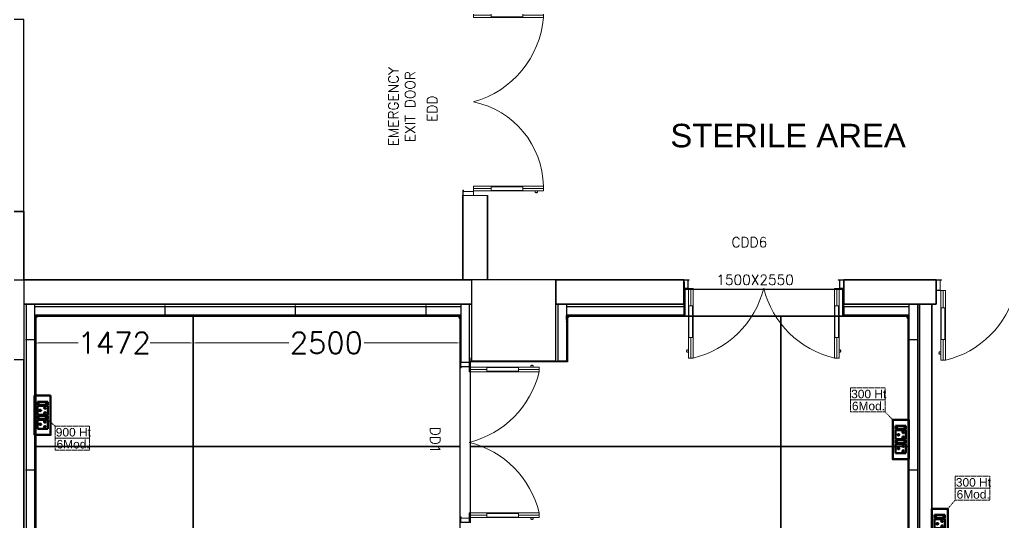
# Model space of a CAD drawing. Extents: x 3550807 to 4078732, y -628171 to -515859.
# Drawn here: x 3662937 to 3672158, y -534004 to -529289 of the extents above; entities that cross this region are included whole.
import ezdxf

# ---------------------------------------------------------------- set-up
doc = ezdxf.new("R2010")
doc.units = 0
doc.header["$LTSCALE"] = 6
doc.header["$MEASUREMENT"] = 0
doc.linetypes.add('1', pattern=[0])
doc.linetypes.add('DASHED2', pattern=[0.375, 0.25, -0.125])
doc.layers.get('0').update_dxf_attribs({"linetype": 'CONTINUOUS'})
doc.layers.get('Defpoints').update_dxf_attribs({"linetype": 'CONTINUOUS'})
for name, color, linetype, lineweight in [('1200 Door', 144, 'CONTINUOUS', 5), ('Ahlada 50mm Ceiling Panels', 191, 'CONTINUOUS', 0), ('Ahlada Coving', 3, 'CONTINUOUS', 0), ('C-Section', 3, 'CONTINUOUS', 9), ('Double Leaf Door', 4, 'CONTINUOUS', 18), ('ELE. 2N0S OF 6-16 UPS SOCKETS', 191, 'CONTINUOUS', 15), ('Partition-80WP', 7, 'CONTINUOUS', 5), ('WALL', 10, 'CONTINUOUS', 35)]:
    doc.layers.add(name, color=color, linetype=linetype, lineweight=lineweight)
for name, color, linetype in [('80 mm Wall', 5, 'CONTINUOUS'), ('COL', 5, 'CONTINUOUS'), ('L -  ANGLE', 3, 'CONTINUOUS'), ('TEXT', 5, 'CONTINUOUS'), ('walls', 1, 'CONTINUOUS'), ('Window', 161, 'CONTINUOUS')]:
    doc.layers.add(name, color=color, linetype=linetype)
doc.layers.add('CFT_LOOPING', color=7, linetype='1', lineweight=0, true_color=0xd6d600)
doc.styles.add('ARIAL', font='arial.ttf')
doc.styles.add('ROMANS', font='romans.shx')
doc.styles.get("Standard").update_dxf_attribs({"font": 'SIMPLEX'})
doc.dimstyles.new('AEPL1', dxfattribs={"dimtxt": 100, "dimasz": 25, "dimexe": 1.25, "dimexo": 50, "dimtad": 0, "dimdec": 0, "dimtxsty": 'ROMANS', "dimcen": 2.5, "dimclrd": 250, "dimclre": 250, "dimadec": 0, "dimazin": 0, "dimtfac": 1, "dimtdec": 0, "dimtmove": 0, "dimatfit": 3, "dimfxl": 0, "dimlwd": 0, "dimlwe": 0, "dimarcsym": 0})

# ---------------------------------------------------------------- blocks, each defined once
blk = doc.blocks.new('1500x80')
at = {"layer": 'Double Leaf Door'}
for points in [[(99336.2, -25417.9), (99341.1, -25417.9), (99341.1, -25121.4), (99336.2, -25121.4)], [(99379.8, -25121.4), (99374.8, -25121.4), (99374.8, -25417.9), (99379.8, -25417.9)], [(100704.2, -25121.4), (100709.2, -25121.4), (100709.2, -25417.9), (100704.2, -25417.9)], [(100747.8, -25417.9), (100742.9, -25417.9), (100742.9, -25121.4), (100747.8, -25121.4)]]:
    blk.add_hatch(color=6, dxfattribs=at).paths.add_polyline_path(points)
at = {"layer": 'Double Leaf Door', "color": 8}
for p, q in [((99321.8, -24985.1), (99321.8, -25003.1)), ((99336.2, -24983.1), (99323.7, -24983.1)), ((99336.2, -25581.8), (99336.2, -24927.6)), ((99336.2, -24927.6), (99379.8, -24927.6)), ((99336.2, -24983.1), (99336.2, -25005)), ((99358, -25121.4), (99358, -24927.6)), ((99379.8, -24927.6), (99379.8, -25581.8)), ((100747.8, -24927.6), (100704.2, -24927.6)), ((100704.2, -24927.6), (100704.2, -25581.8)), ((100726, -25121.4), (100726, -24927.6)), ((100747.8, -25581.8), (100747.8, -24927.6)), ((100747.8, -24983.1), (100760.3, -24983.1)), ((100747.8, -24983.1), (100747.8, -25005)), ((100762.2, -24985.1), (100762.2, -25003.1)), ((99323.7, -25005), (99336.2, -25005)), ((100760.3, -25005), (100747.8, -25005)), ((99358, -25581.8), (99358, -25417.9)), ((100726, -25581.8), (100726, -25417.9)), ((99292, -25581.8), (99292, -25661.8)), ((99332.2, -25581.8), (99292, -25581.8)), ((99294, -25583.8), (99294, -25659.8)), ((99330.2, -25583.8), (99294, -25583.8)), ((99330.2, -25658.9), (99330.2, -25583.8)), ((99332.2, -25656.9), (99332.2, -25581.8)), ((99379.8, -25581.8), (99336.2, -25581.8)), ((100704.2, -25581.8), (100747.8, -25581.8)), ((100751.8, -25656.9), (100751.8, -25581.8)), ((100751.8, -25581.8), (100792, -25581.8)), ((100753.8, -25658.9), (100753.8, -25583.8)), ((100753.8, -25583.8), (100790, -25583.8)), ((100790, -25583.8), (100790, -25659.8)), ((100792, -25581.8), (100792, -25661.8)), ((99292, -25661.8), (99332.2, -25661.8)), ((99294, -25659.8), (99332.2, -25659.8)), ((99342.1, -25658.9), (99330.2, -25658.9)), ((99344.1, -25656.9), (99332.2, -25656.9)), ((99332.2, -25659.8), (99342.1, -25659.8)), ((99332.2, -25661.8), (99344.1, -25661.8)), ((99342.1, -25659.8), (99342.1, -25658.9)), ((99344.1, -25661.8), (99344.1, -25656.9)), ((100739.9, -25661.8), (100739.9, -25656.9)), ((100739.9, -25656.9), (100751.8, -25656.9)), ((100751.8, -25661.8), (100739.9, -25661.8)), ((100741.9, -25659.8), (100741.9, -25658.9)), ((100741.9, -25658.9), (100753.8, -25658.9)), ((100751.8, -25659.8), (100741.9, -25659.8)), ((100790, -25659.8), (100751.8, -25659.8)), ((100792, -25661.8), (100751.8, -25661.8))]:
    blk.add_line(p, q, dxfattribs=at)
at = {"layer": 'Double Leaf Door', "color": 6}
for p, q in [((99379.8, -25121.4), (99336.2, -25121.4)), ((99336.2, -25121.4), (99336.2, -25417.9)), ((99341.1, -25417.9), (99341.1, -25121.4)), ((99374.8, -25417.9), (99374.8, -25121.4)), ((99379.8, -25417.9), (99379.8, -25121.4)), ((100704.2, -25417.9), (100704.2, -25121.4)), ((100704.2, -25121.4), (100747.8, -25121.4)), ((100709.2, -25417.9), (100709.2, -25121.4)), ((100742.9, -25417.9), (100742.9, -25121.4)), ((100747.8, -25121.4), (100747.8, -25417.9)), ((99336.2, -25417.9), (99379.8, -25417.9)), ((100747.8, -25417.9), (100704.2, -25417.9))]:
    blk.add_line(p, q, dxfattribs=at)
at = {"layer": 'Double Leaf Door', "color": 6, "ltscale": 100}
for p, q in [((99374.8, -25121.4), (99374.8, -25417.9)), ((100709.2, -25121.4), (100709.2, -25417.9))]:
    blk.add_line(p, q, dxfattribs=at)
at = {"layer": 'Double Leaf Door', "color": 6}
for points in [[(99336.2, -25121.4), (99336.2, -25417.9), (99341.1, -25417.9), (99341.1, -25121.4), (99336.2, -25121.4)], [(99379.8, -25121.4), (99379.8, -25417.9), (99374.8, -25417.9), (99374.8, -25121.4), (99379.8, -25121.4)], [(100704.2, -25121.4), (100704.2, -25417.9), (100709.2, -25417.9), (100709.2, -25121.4), (100704.2, -25121.4)], [(100747.8, -25121.4), (100747.8, -25417.9), (100742.9, -25417.9), (100742.9, -25121.4), (100747.8, -25121.4)]]:
    blk.add_lwpolyline(points, dxfattribs=at)
at = {"layer": 'Double Leaf Door', "ltscale": 5000}
for points in [[(99336.2, -25121.4), (99336.2, -25417.9), (99341.1, -25417.9), (99341.1, -25121.4), (99336.2, -25121.4)], [(100747.8, -25121.4), (100747.8, -25417.9), (100742.9, -25417.9), (100742.9, -25121.4), (100747.8, -25121.4)]]:
    blk.add_lwpolyline(points, dxfattribs=at)
at = {"layer": 'Double Leaf Door', "color": 8}
for centre, radius, start, end in [((99323.7, -24985.1), 1.98, 90, 180), ((99175.8, -25796.3), 892.3, 13.90597, 76.78637), ((100908.2, -25796.3), 892.3, 103.21363, 166.09403), ((100760.3, -24985.1), 1.98, 0, 90), ((99321.8, -24994.1), 3.72, 90, 270), ((99323.7, -25003.1), 1.98, 180, 270), ((100760.3, -25003.1), 1.98, 270, 0), ((100762.2, -24994.1), 3.72, 270, 90)]:
    blk.add_arc(centre, radius, start, end, dxfattribs=at)
blk = doc.blocks.new('1500x2100x100 DD')
at = {"layer": 'Double Leaf Door'}
for points in [[(49.2, 263.9), (54.1, 263.9), (54.1, 560.4), (49.2, 560.4)], [(92.8, 560.4), (87.8, 560.4), (87.8, 263.9), (92.8, 263.9)], [(1407.2, 560.4), (1412.2, 560.4), (1412.2, 263.9), (1407.2, 263.9)], [(1450.8, 263.9), (1445.9, 263.9), (1445.9, 560.4), (1450.8, 560.4)]]:
    blk.add_hatch(color=6, dxfattribs=at).paths.add_polyline_path(points)
at = {"layer": 'Double Leaf Door', "color": 8}
for p, q in [((49.2, 100), (49.2, 754.2)), ((49.2, 754.2), (92.8, 754.2)), ((71, 560.4), (71, 754.2)), ((92.8, 754.2), (92.8, 100)), ((1450.8, 754.2), (1407.2, 754.2)), ((1407.2, 754.2), (1407.2, 100)), ((1429, 560.4), (1429, 754.2)), ((1450.8, 100), (1450.8, 754.2)), ((34.8, 696.7), (34.8, 678.8)), ((49.2, 698.7), (36.7, 698.7)), ((36.7, 676.8), (49.2, 676.8)), ((49.2, 698.7), (49.2, 676.8)), ((1450.8, 698.7), (1463.3, 698.7)), ((1450.8, 698.7), (1450.8, 676.8)), ((1463.3, 676.8), (1450.8, 676.8)), ((1465.2, 696.7), (1465.2, 678.8)), ((71, 100), (71, 263.9)), ((1429, 100), (1429, 263.9)), ((5, 100), (5, 0)), ((45.2, 100), (5, 100)), ((7, 98), (7, 2)), ((43.2, 98), (7, 98)), ((43.2, 3), (43.2, 98)), ((45.2, 5), (45.2, 100)), ((92.8, 100), (49.2, 100)), ((1407.2, 100), (1450.8, 100)), ((1454.8, 5), (1454.8, 100)), ((1454.8, 100), (1495, 100)), ((1456.8, 3), (1456.8, 98)), ((1456.8, 98), (1493, 98)), ((1493, 98), (1493, 2)), ((1495, 100), (1495, 0)), ((5, 0), (45.2, 0)), ((7, 2), (45.2, 2)), ((55.1, 3), (43.2, 3)), ((57.1, 5), (45.2, 5)), ((45.2, 2), (55.1, 2)), ((45.2, 0), (57.1, 0)), ((55.1, 2), (55.1, 3)), ((57.1, 0), (57.1, 5)), ((1442.9, 0), (1442.9, 5)), ((1442.9, 5), (1454.8, 5)), ((1454.8, 0), (1442.9, 0)), ((1444.9, 2), (1444.9, 3)), ((1444.9, 3), (1456.8, 3)), ((1454.8, 2), (1444.9, 2)), ((1493, 2), (1454.8, 2)), ((1495, 0), (1454.8, 0))]:
    blk.add_line(p, q, dxfattribs=at)
at = {"layer": 'Double Leaf Door', "color": 6}
for p, q in [((92.8, 560.4), (49.2, 560.4)), ((49.2, 560.4), (49.2, 263.9)), ((54.1, 263.9), (54.1, 560.4)), ((87.8, 263.9), (87.8, 560.4)), ((92.8, 263.9), (92.8, 560.4)), ((1407.2, 263.9), (1407.2, 560.4)), ((1407.2, 560.4), (1450.8, 560.4)), ((1412.2, 263.9), (1412.2, 560.4)), ((1445.9, 263.9), (1445.9, 560.4)), ((1450.8, 560.4), (1450.8, 263.9)), ((49.2, 263.9), (92.8, 263.9)), ((1450.8, 263.9), (1407.2, 263.9))]:
    blk.add_line(p, q, dxfattribs=at)
at = {"layer": 'Double Leaf Door', "color": 6, "ltscale": 100}
for p, q in [((87.8, 560.4), (87.8, 263.9)), ((1412.2, 560.4), (1412.2, 263.9))]:
    blk.add_line(p, q, dxfattribs=at)
at = {"layer": 'Double Leaf Door', "color": 6}
for points in [[(49.2, 560.4), (49.2, 263.9), (54.1, 263.9), (54.1, 560.4), (49.2, 560.4)], [(92.8, 560.4), (92.8, 263.9), (87.8, 263.9), (87.8, 560.4), (92.8, 560.4)], [(1407.2, 560.4), (1407.2, 263.9), (1412.2, 263.9), (1412.2, 560.4), (1407.2, 560.4)], [(1450.8, 560.4), (1450.8, 263.9), (1445.9, 263.9), (1445.9, 560.4), (1450.8, 560.4)]]:
    blk.add_lwpolyline(points, dxfattribs=at)
at = {"layer": 'Double Leaf Door', "ltscale": 5000}
for points in [[(49.2, 560.4), (49.2, 263.9), (54.1, 263.9), (54.1, 560.4), (49.2, 560.4)], [(1450.8, 560.4), (1450.8, 263.9), (1445.9, 263.9), (1445.9, 560.4), (1450.8, 560.4)]]:
    blk.add_lwpolyline(points, dxfattribs=at)
at = {"layer": 'Double Leaf Door', "color": 8}
for centre, radius, start, end in [((-111.3, -108), 886, 13.57447, 76.68363), ((1611.3, -108), 886, 103.31637, 166.42553), ((34.8, 687.7), 3.72, 90, 270), ((36.7, 696.7), 1.98, 90, 180), ((36.7, 678.8), 1.98, 180, 270), ((1463.3, 696.7), 1.98, 0, 90), ((1463.3, 678.8), 1.98, 270, 0), ((1465.2, 687.7), 3.72, 270, 90)]:
    blk.add_arc(centre, radius, start, end, dxfattribs=at)
blk = doc.blocks.new('1800x100')
at = {"layer": 'Double Leaf Door'}
for points in [[(101627.9, -31394.5), (101632.8, -31394.5), (101632.8, -31098), (101627.9, -31098)], [(101671.5, -31098), (101666.6, -31098), (101666.6, -31394.5), (101671.5, -31394.5)], [(103255.9, -31098), (103260.9, -31098), (103260.9, -31394.5), (103255.9, -31394.5)], [(103299.6, -31394.5), (103294.6, -31394.5), (103294.6, -31098), (103299.6, -31098)]]:
    blk.add_hatch(color=6, dxfattribs=at).paths.add_polyline_path(points)
at = {"layer": 'Double Leaf Door', "color": 8}
for p, q in [((101613.5, -30961.8), (101613.5, -30979.7)), ((101627.9, -30959.8), (101615.5, -30959.8)), ((101615.5, -30981.7), (101627.9, -30981.7)), ((101627.9, -31558.5), (101627.9, -30904.2)), ((101627.9, -30904.2), (101671.5, -30904.2)), ((101627.9, -30959.8), (101627.9, -30981.7)), ((101649.7, -31098), (101649.7, -30904.2)), ((101671.5, -30904.2), (101671.5, -31558.5)), ((103299.6, -30904.2), (103255.9, -30904.2)), ((103255.9, -30904.2), (103255.9, -31558.5)), ((103277.8, -31098), (103277.8, -30904.2)), ((103299.6, -31558.5), (103299.6, -30904.2)), ((103299.6, -30959.8), (103312, -30959.8)), ((103299.6, -30959.8), (103299.6, -30981.7)), ((103312, -30981.7), (103299.6, -30981.7)), ((103314, -30961.8), (103314, -30979.7)), ((101649.7, -31558.5), (101649.7, -31394.5)), ((103277.8, -31558.5), (103277.8, -31394.5)), ((101583.7, -31558.5), (101583.7, -31658.5)), ((101623.9, -31558.5), (101583.7, -31558.5)), ((101585.7, -31560.5), (101585.7, -31656.5)), ((101621.9, -31560.5), (101585.7, -31560.5)), ((101621.9, -31655.5), (101621.9, -31560.5)), ((101623.9, -31653.5), (101623.9, -31558.5)), ((101671.5, -31558.5), (101627.9, -31558.5)), ((103255.9, -31558.5), (103299.6, -31558.5)), ((103303.6, -31653.5), (103303.6, -31558.5)), ((103303.6, -31558.5), (103343.7, -31558.5)), ((103305.5, -31655.5), (103305.5, -31560.5)), ((103305.5, -31560.5), (103341.8, -31560.5)), ((103341.8, -31560.5), (103341.8, -31656.5)), ((103343.7, -31558.5), (103343.7, -31658.5)), ((101583.7, -31658.5), (101623.9, -31658.5)), ((101585.7, -31656.5), (101623.9, -31656.5)), ((101633.8, -31655.5), (101621.9, -31655.5)), ((101635.8, -31653.5), (101623.9, -31653.5)), ((101623.9, -31656.5), (101633.8, -31656.5)), ((101623.9, -31658.5), (101635.8, -31658.5)), ((101633.8, -31656.5), (101633.8, -31655.5)), ((101635.8, -31658.5), (101635.8, -31653.5)), ((103291.6, -31658.5), (103291.6, -31653.5)), ((103291.6, -31653.5), (103303.6, -31653.5)), ((103303.6, -31658.5), (103291.6, -31658.5)), ((103293.6, -31656.5), (103293.6, -31655.5)), ((103293.6, -31655.5), (103305.5, -31655.5)), ((103303.6, -31656.5), (103293.6, -31656.5)), ((103341.8, -31656.5), (103303.6, -31656.5)), ((103343.7, -31658.5), (103303.6, -31658.5))]:
    blk.add_line(p, q, dxfattribs=at)
at = {"layer": 'Double Leaf Door', "color": 6}
for p, q in [((101671.5, -31098), (101627.9, -31098)), ((101627.9, -31098), (101627.9, -31394.5)), ((101632.8, -31394.5), (101632.8, -31098)), ((101666.6, -31394.5), (101666.6, -31098)), ((101671.5, -31394.5), (101671.5, -31098)), ((103255.9, -31394.5), (103255.9, -31098)), ((103255.9, -31098), (103299.6, -31098)), ((103260.9, -31394.5), (103260.9, -31098)), ((103294.6, -31394.5), (103294.6, -31098)), ((103299.6, -31098), (103299.6, -31394.5)), ((101627.9, -31394.5), (101671.5, -31394.5)), ((103299.6, -31394.5), (103255.9, -31394.5))]:
    blk.add_line(p, q, dxfattribs=at)
at = {"layer": 'Double Leaf Door', "color": 6, "ltscale": 100}
for p, q in [((101666.6, -31098), (101666.6, -31394.5)), ((103260.9, -31098), (103260.9, -31394.5))]:
    blk.add_line(p, q, dxfattribs=at)
at = {"layer": 'Double Leaf Door', "color": 6}
for points in [[(101627.9, -31098), (101627.9, -31394.5), (101632.8, -31394.5), (101632.8, -31098), (101627.9, -31098)], [(101671.5, -31098), (101671.5, -31394.5), (101666.6, -31394.5), (101666.6, -31098), (101671.5, -31098)], [(103255.9, -31098), (103255.9, -31394.5), (103260.9, -31394.5), (103260.9, -31098), (103255.9, -31098)], [(103299.6, -31098), (103299.6, -31394.5), (103294.6, -31394.5), (103294.6, -31098), (103299.6, -31098)]]:
    blk.add_lwpolyline(points, dxfattribs=at)
at = {"layer": 'Double Leaf Door', "ltscale": 5000}
for points in [[(101627.9, -31098), (101627.9, -31394.5), (101632.8, -31394.5), (101632.8, -31098), (101627.9, -31098)], [(103299.6, -31098), (103299.6, -31394.5), (103294.6, -31394.5), (103294.6, -31098), (103299.6, -31098)]]:
    blk.add_lwpolyline(points, dxfattribs=at)
at = {"layer": 'Double Leaf Door', "color": 8}
for centre, radius, start, end in [((101613.5, -30970.7), 3.72, 90, 270), ((101615.5, -30961.8), 1.98, 90, 180), ((101615.5, -30979.7), 1.98, 180, 270), ((101601.6, -31795.7), 894.2, 15.3848, 85.51147), ((103268.8, -31726.5), 822.4, 90.89566, 168.20807), ((103312, -30961.8), 1.98, 0, 90), ((103312, -30979.7), 1.98, 270, 0), ((103314, -30970.7), 3.72, 270, 90)]:
    blk.add_arc(centre, radius, start, end, dxfattribs=at)
blk = doc.blocks.new('A010004 Mezz.F. Layout Plan$0$b & c')
at = {"layer": 'Ahlada Coving', "color": 3}
for p, q in [((-4.1, 40.9), (-5.7, 42.5)), ((-2.7, 7.8), (-3.7, 7.8)), ((-3.7, 7.8), (-2.7, 6)), ((4.9, 15.3), (-2.7, 7.8)), ((-2.7, 6), (5.7, 14.4)), ((8.7, 11.4), (0.3, 3)), ((0.3, 3), (2.1, 2)), ((2.1, 3), (9.7, 10.6)), ((2.1, 2), (2.1, 3)), ((36.9, 0), (35.3, 1.6))]:
    blk.add_line(p, q, dxfattribs=at)
blk.add_lwpolyline([(-5.7, 30.7), (-5.7, 5.7), (0, 0), (25, 0), (22.8, 1.5), (13.2, 1.5), (3.6, 4.5), (3.6, 1.5), (0.6, 1.5), (-4.2, 6.3), (-4.2, 9.3), (-1.2, 9.3), (-4.2, 18.9), (-4.2, 28.4), (-5.7, 30.7)], dxfattribs=at)
for radius, start, end in [(44, 181.95475, 220.59761), (42.5, 184.1661, 265.90598), (44, 222.22858, 227.77458), (44, 229.40556, 268.11195)]:
    blk.add_arc((38.3, 44), radius, start, end, dxfattribs=at)
blk = doc.blocks.new('C-Section 30x51x30')
at = {"layer": 'C-Section', "ltscale": 0.1}
for p, q in [((-2169653.9, 1002325.3), (-2169652.9, 1002325.3)), ((-2169653.9, 1002294.3), (-2169653.9, 1002325.3)), ((-2169652.9, 1002325.3), (-2169652.9, 1002295.3)), ((-2168749.9, 1002295.3), (-2168749.9, 1002325.3)), ((-2168749.9, 1002325.3), (-2168748.9, 1002325.3)), ((-2168748.9, 1002325.3), (-2168748.9, 1002294.3)), ((-2168748.9, 1002294.3), (-2169653.9, 1002294.3)), ((-2169652.9, 1002295.3), (-2168749.9, 1002295.3))]:
    blk.add_line(p, q, dxfattribs=at)
blk = doc.blocks.new('L- ANGLE')
at = {"layer": 'L -  ANGLE'}
for p, q in [((3565752, -606801.2), (3565752, -607110)), ((3565752, -606801.2), (3565753, -606801.2)), ((3565753, -606801.2), (3565753, -607111)), ((3565752, -607110), (3565723, -607110)), ((3565723, -607110), (3565723, -607111)), ((3565753, -607111), (3565723, -607111))]:
    blk.add_line(p, q, dxfattribs=at)
blk = doc.blocks.new('*D168')
at = {"color": 250, "linetype": 'ByBlock', "lineweight": 0, "transparency": 16777216}
for p, q in [((-27435, 5513.1), (-27435, 5561.4)), ((-25963, 5513.1), (-25963, 5561.4))]:
    blk.add_line(p, q, dxfattribs=at)
at = {"color": 8, "linetype": 'ByBlock', "lineweight": 0, "transparency": 16777216}
for p, q in [((-27410, 5562.6), (-27037.7, 5562.6)), ((-25988, 5562.6), (-26360.3, 5562.6))]:
    blk.add_line(p, q, dxfattribs=at)
at = {"color": 8, "linetype": 'ByBlock', "transparency": 16777216}
for points in [[(-27410, 5566.8), (-27410, 5558.4), (-27435, 5562.6)], [(-25988, 5566.8), (-25988, 5558.4), (-25963, 5562.6)]]:
    blk.add_solid(points, dxfattribs=at)
at = {"layer": 'Defpoints', "color": 0, "linetype": 'ByBlock', "transparency": 16777216}
for p in [(-27435, 5563.1), (-25963, 5563.1), (-25963, 5562.6)]:
    blk.add_point(p, dxfattribs=at)
at = {"color": 0, "linetype": 'ByBlock', "transparency": 16777216, "insert": (-26699, 5562.6), "char_height": 100, "attachment_point": 5, "style": 'ROMANS'}
blk.add_mtext('{\\H2x;1472}', dxfattribs=at)
blk = doc.blocks.new('*D169')
at = {"color": 250, "linetype": 'ByBlock', "lineweight": 0, "transparency": 16777216}
for p, q in [((-25960, 5613.1), (-25960, 5564.4)), ((-23460, 5612.6), (-23460, 5564.4))]:
    blk.add_line(p, q, dxfattribs=at)
at = {"color": 8, "linetype": 'ByBlock', "lineweight": 0, "transparency": 16777216}
for p, q in [((-25935, 5563.1), (-25063, 5563.1)), ((-23485, 5563.1), (-24357, 5563.1))]:
    blk.add_line(p, q, dxfattribs=at)
at = {"color": 8, "linetype": 'ByBlock', "transparency": 16777216}
for points in [[(-25935, 5567.3), (-25935, 5558.9), (-25960, 5563.1)], [(-23485, 5567.3), (-23485, 5558.9), (-23460, 5563.1)]]:
    blk.add_solid(points, dxfattribs=at)
at = {"layer": 'Defpoints', "color": 0, "linetype": 'ByBlock', "transparency": 16777216}
for p in [(-25960, 5563.1), (-23460, 5563.1), (-23460, 5562.6)]:
    blk.add_point(p, dxfattribs=at)
at = {"color": 0, "linetype": 'ByBlock', "transparency": 16777216, "insert": (-24710, 5563.1), "char_height": 100, "attachment_point": 5, "style": 'ROMANS'}
blk.add_mtext('{\\H2x;2500}', dxfattribs=at)
blk = doc.blocks.new('6MODULE-UPS')
at = {"layer": 'ELE. 2N0S OF 6-16 UPS SOCKETS', "color": 223, "lineweight": 50}
for p, q in [((-5.7, 91.9), (-5.7, 19.7)), ((-5.7, 91.9), (-5.7, 19.7)), ((19.4, 91.9), (-5.7, 91.9)), ((-5.7, 91.9), (19.4, 91.9)), ((-3.6, 84), (-3.6, 27.6)), ((17.3, 84), (-3.6, 84)), ((17.3, 27.6), (17.3, 84)), ((19.4, 19.7), (19.4, 91.9)), ((23.6, 91.9), (86.9, 91.9)), ((23.6, 19.7), (23.6, 91.9)), ((86.9, 91.9), (86.9, 19.7)), ((91.1, 91.9), (91.1, 19.7)), ((91.1, 91.9), (91.1, 19.7)), ((116.2, 91.9), (91.1, 91.9)), ((91.1, 91.9), (116.2, 91.9)), ((93.2, 84), (93.2, 27.6)), ((114.1, 84), (93.2, 84)), ((114.1, 27.6), (114.1, 84)), ((116.2, 19.7), (116.2, 91.9)), ((120.4, 19.7), (120.4, 91.9)), ((120.4, 91.9), (183.6, 91.9)), ((183.6, 91.9), (183.6, 19.7)), ((-5.7, 19.7), (19.4, 19.7)), ((-3.6, 30.1), (17.3, 30.1)), ((-3.6, 27.6), (17.3, 27.6)), ((86.9, 19.7), (23.6, 19.7)), ((91.1, 19.7), (116.2, 19.7)), ((93.2, 30.1), (114.1, 30.1)), ((93.2, 27.6), (114.1, 27.6)), ((183.6, 19.7), (120.4, 19.7))]:
    blk.add_line(p, q, dxfattribs=at)
blk.add_lwpolyline([(-48.1, 0), (226, 0), (226, 111.6), (-48.1, 111.6)], close=True, dxfattribs=at)
for centre, radius, start, end in [((55.3, 73.6), 4.92, 307.15837, 232.84163), ((55.3, 68.7), 3.14, 161.40312, 18.59688), ((152, 73.6), 4.92, 307.15837, 232.84163), ((152, 68.7), 3.14, 161.40312, 18.59688), ((37.2, 41.7), 4.24, 5.26891, 272.51003), ((40.6, 38.8), 3.42, 202.68381, 75.09514), ((69.9, 38.8), 3.42, 104.90486, 337.31619), ((73.3, 41.7), 4.24, 267.48997, 174.73109), ((134, 41.7), 4.24, 5.26891, 272.51003), ((137.3, 38.8), 3.42, 202.68381, 75.09514), ((166.7, 38.8), 3.42, 104.90486, 337.31619), ((170, 41.7), 4.24, 267.48997, 174.73109)]:
    blk.add_arc(centre, radius, start, end, dxfattribs=at)
blk = doc.blocks.new('5Y3AQY')
at = {"layer": 'ELE. 2N0S OF 6-16 UPS SOCKETS', "color": 72, "lineweight": 50}
for p, q in [((-311.5, -26.5), (-277.7, -26.5)), ((-311.5, -123.5), (-311.5, -26.5)), ((-311.5, -123.5), (-311.5, -26.5)), ((-308.7, -37), (-280.5, -37)), ((-308.7, -113), (-308.7, -37)), ((-308.7, -40.4), (-280.5, -40.4)), ((-280.5, -37), (-280.5, -113)), ((-277.7, -26.5), (-277.7, -123.5)), ((-272.1, -26.5), (-272.1, -123.5)), ((-187.1, -26.5), (-272.1, -26.5)), ((-187.1, -123.5), (-187.1, -26.5)), ((-181.4, -26.5), (-147.6, -26.5)), ((-181.4, -123.5), (-181.4, -26.5)), ((-181.4, -123.5), (-181.4, -26.5)), ((-178.6, -37), (-150.4, -37)), ((-178.6, -113), (-178.6, -37)), ((-178.6, -40.4), (-150.4, -40.4)), ((-150.4, -37), (-150.4, -113)), ((-147.6, -26.5), (-147.6, -123.5)), ((-57, -26.5), (-142, -26.5)), ((-142, -26.5), (-142, -123.5)), ((-57, -123.5), (-57, -26.5)), ((-311.5, -123.5), (-277.7, -123.5)), ((-277.7, -123.5), (-311.5, -123.5)), ((-280.5, -113), (-308.7, -113)), ((-272.1, -123.5), (-187.1, -123.5)), ((-181.4, -123.5), (-147.6, -123.5)), ((-147.6, -123.5), (-181.4, -123.5)), ((-150.4, -113), (-178.6, -113)), ((-142, -123.5), (-57, -123.5))]:
    blk.add_line(p, q, dxfattribs=at)
blk.add_lwpolyline([(-368.5, 0), (0, 0), (0, -150), (-368.5, -150)], close=True, dxfattribs=at)
for centre, radius, start, end in [((-253.8, -56.1), 5.7, 87.48997, 354.73109), ((-249.3, -52.1), 4.6, 284.90486, 157.31619), ((-229.6, -92.3), 4.22, 341.40312, 198.59688), ((-209.8, -52.1), 4.6, 22.68381, 255.09514), ((-205.3, -56.1), 5.7, 185.26891, 92.51003), ((-123.7, -56.1), 5.7, 87.48997, 354.73109), ((-119.2, -52.1), 4.6, 284.90486, 157.31619), ((-99.5, -92.3), 4.22, 341.40312, 198.59688), ((-79.7, -52.1), 4.6, 22.68381, 255.09514), ((-75.2, -56.1), 5.7, 185.26891, 92.51003), ((-229.6, -99), 6.62, 127.15837, 52.84163), ((-99.5, -99), 6.62, 127.15837, 52.84163)]:
    blk.add_arc(centre, radius, start, end, dxfattribs=at)
blk = doc.blocks.new('1232')
at = {"layer": '80 mm Wall', "ltscale": 500}
for p, q in [((-27525, 5925.2), (-27525, -519.8)), ((-27445, 5925.2), (-27445, -519.8)), ((-27445, 5905.2), (-23450, 5905.2)), ((-23450, 5925.2), (-23450, 5380.2)), ((-23370, 5925.2), (-23370, 5380.2)), ((-22540, 5925.2), (-22540, 5395.2)), ((-22460, 5925.2), (-22460, 5395.2)), ((-22460, 5905.2), (-21360, 5905.2)), ((-21360, 5905.2), (-21360, 5825.2)), ((-19860, 5905.2), (-19250, 5905.2)), ((-19250, 5925.2), (-19250, -519.8)), ((-19170, 5925.2), (-19170, -519.8)), ((-27445, 5825.2), (-23450, 5825.2)), ((-22460, 5825.2), (-21360, 5825.2)), ((-19860, 5825.2), (-19250, 5825.2)), ((-22540, 5395.2), (-22460, 5395.2))]:
    blk.add_line(p, q, dxfattribs=at)
at = {"layer": '80 mm Wall', "color": 8, "ltscale": 500}
for p, q in [((-19860, 5905.2), (-19860, 5825.2)), ((-23370, 5380.2), (-23450, 5380.2))]:
    blk.add_line(p, q, dxfattribs=at)
at = {"layer": 'Ahlada 50mm Ceiling Panels', "linetype": 'ByBlock', "lineweight": -2}
for p, q in [((-21350, 6065.2), (-21350, 5818.2)), ((-19870, 6065.2), (-21350, 6065.2)), ((-27435, 5815.2), (-23460, 5815.2)), ((-27435, 5815.2), (-27435, -409.8)), ((-25963, 5815.2), (-25963, -409.8)), ((-25960, 5815.2), (-25960, -409.8)), ((-23460, 5815.2), (-23460, -409.8)), ((-22450, 5815.2), (-19260, 5815.2)), ((-22450, 5815.2), (-22450, 5385.2)), ((-21350, 5818.2), (-19870, 5818.2)), ((-20450.5, -409.8), (-20450.5, 5815.2)), ((-20447.5, -409.8), (-20447.5, 5815.2)), ((-19260, 5815.2), (-19260, -409.8)), ((-22450, 5385.2), (-23360, 5385.2)), ((-27435, 4595.2), (-23460, 4595.2)), ((-27435, 4592.2), (-23460, 4592.2)), ((-23360, 4595.2), (-19260, 4595.2)), ((-23360, 4592.2), (-19260, 4592.2))]:
    blk.add_line(p, q, dxfattribs=at)
at = {"layer": 'Ahlada 50mm Ceiling Panels', "color": 8, "linetype": 'ByBlock', "lineweight": -2}
for p, q in [((-19870, 5818.2), (-19870, 6065.2)), ((-23360, 3875.2), (-23360, 5385.2))]:
    blk.add_line(p, q, dxfattribs=at)
at = {"layer": 'COL', "color": 8}
blk.add_lwpolyline([(-28295, 6155.2), (-27545, 6155.2), (-27545, 5405.2), (-28295, 5405.2)], close=True, dxfattribs=at)
at = {"layer": 'COL'}
blk.add_lwpolyline([(-23350, 5395.2), (-22560, 5395.2), (-22560, 6155.2), (-23350, 6155.2)], close=True, dxfattribs=at)
at = {"layer": 'Partition-80WP', "ltscale": 0.5}
for p, q in [((-26225, 5915.1, -92016.4), (-26225, 5819.8, -92016.4)), ((-26222, 5915.1, -92016.4), (-26222, 5819.8, -92016.4)), ((-25002, 5915.1, -92016.4), (-25002, 5819.8, -92016.4)), ((-24999, 5915.1, -92016.4), (-24999, 5819.8, -92016.4)), ((-23779, 5915.1, -92016.4), (-23779, 5819.8, -92016.4)), ((-23776, 5915.1, -92016.4), (-23776, 5819.8, -92016.4)), ((-27436, 5595.3, -92016.4), (-27531.3, 5595.3, -92016.4)), ((-27436, 5592.3, -92016.4), (-27531.3, 5592.3, -92016.4)), ((-27436, 4372.3, -92016.4), (-27531.3, 4372.3, -92016.4)), ((-27436, 4369.3, -92016.4), (-27531.3, 4369.3, -92016.4)), ((-19161, 4372.3, -92016.4), (-19256.3, 4372.3, -92016.4)), ((-19161, 4369.3, -92016.4), (-19256.3, 4369.3, -92016.4))]:
    blk.add_line(p, q, dxfattribs=at)
at = {"layer": 'Partition-80WP', "color": 8, "ltscale": 0.5}
for p, q in [((-19161, 5595.3, -92016.4), (-19256.3, 5595.3, -92016.4)), ((-19161, 5592.3, -92016.4), (-19256.3, 5592.3, -92016.4)), ((-23361, 5383.2), (-23456.3, 5383.2)), ((-23361, 5380.2), (-23456.3, 5380.2))]:
    blk.add_line(p, q, dxfattribs=at)
at = {"layer": 'WALL', "color": 8, "linetype": 'ByBlock'}
for p, q in [((-23430, 6155.2), (-23430, 6944.7)), ((-23200, 6155.2), (-23200, 6944.7)), ((-27545, 6795.2), (-27545, 6155.2)), ((-27545, 6155.2), (-23350, 6155.2)), ((-22560, 5925.2), (-22560, 6155.2)), ((-22560, 6155.2), (-21360, 6155.2)), ((-21360, 5925.2), (-21360, 6155.2)), ((-19860, 5925.2), (-19860, 6155.2)), ((-19860, 6155.2), (-18995, 6155.2)), ((-18995, 6155.2), (-18995, 5925.2)), ((-27545, 5925.2), (-23350, 5925.2)), ((-22560, 5925.2), (-21360, 5925.2)), ((-19860, 5925.2), (-18995, 5925.2)), ((-19150, 5925.2), (-19150, 3337.7)), ((-19035, 5925.2), (-19035, 3337.7)), ((-27545, 5405.2), (-27545, -519.8)), ((-27545, 5405.2), (-27545, -519.8))]:
    blk.add_line(p, q, dxfattribs=at)
at = {"layer": 'WALL', "color": 8, "lineweight": 0}
blk.add_line((-23430, 6944.7), (-23200, 6944.7), dxfattribs=at)
at = {"layer": 'walls', "color": 8, "linetype": 'Continuous'}
blk.add_line((-27545, 6795.2), (-27775, 6795.2), dxfattribs=at)
at = {"layer": 'Window', "color": 8, "linetype": 'Continuous', "elevation": 0}
blk.add_lwpolyline([(-27775, 6795.2), (-27545, 6795.2), (-27545, 8595.2), (-27775, 8595.2)], close=True, dxfattribs=at)
at = {"layer": 'Ahlada Coving', "ltscale": 500, "yscale": 1.418185559101401, "zscale": 1.418185559101401, "rotation": 180}
for p, xscale in [((-27437, 5825.2), -1.418185559101401), ((-23458, 5825.2), 1.418185559101401), ((-22453, 5825.2), -1.418185559101401), ((-19258, 5825.2), 1.418185559101401)]:
    blk.add_blockref('A010004 Mezz.F. Layout Plan$0$b & c', p, dxfattribs=dict(at, xscale=xscale))
at = {"layer": 'C-Section'}
blk.add_blockref('C-Section 30x51x30', (2146291.6, -996902.9), dxfattribs=at)
at = {"layer": 'Double Leaf Door', "color": 8}
for name, p, rotation in [('1800x100', (8228.5, 110288.4), 270), ('1500x80', (79432, -19506.7), 180), ('1500x80', (2211.8, 104672.2), 270)]:
    blk.add_blockref(name, p, dxfattribs=dict(at, rotation=rotation))
at = {"layer": 'Double Leaf Door', "color": 8, "xscale": -1, "rotation": 180}
blk.add_blockref('1500x2100x100 DD', (-19000, 6155.2), dxfattribs=at)
at = {"layer": 'L -  ANGLE'}
blk.add_blockref('L- ANGLE', (-3587110, 612933.4), dxfattribs=at)
at = {"layer": 'L -  ANGLE', "color": 8, "xscale": -1}
blk.add_blockref('L- ANGLE', (3545890, 612933.4), dxfattribs=at)
at = {"layer": '1200 Door', "color": 8, "linetype": 'ByBlock', "style": 'ROMANS'}
for s, rotation, p in [('EDD', 90, (-23671.1, 7636.1, -35804.4)), ('DD1', 270, (-23736.3, 4777, -35804.4))]:
    blk.add_text(s, height=94.18, rotation=rotation, dxfattribs=at).set_placement(p)
for s, p in [('CDD6', (-20912, 6460.3, -35804.4)), ('1500X2550', (-21054.3, 6108.1, -35804.4))]:
    blk.add_text(s, height=94.18, dxfattribs=at).set_placement(p)
at = {"layer": '1200 Door', "color": 8, "linetype": 'ByBlock', "insert": (-24002.7, 7747), "char_height": 94.18, "width": 1944.789, "attachment_point": 5, "rotation": 90, "style": 'ROMANS'}
blk.add_mtext(' EMERGENCY\\P EXIT DOOR', dxfattribs=at)
at = {"layer": 'WALL', "color": 8, "linetype": 'Continuous', "insert": (-20382, 7690.2), "char_height": 220.414, "width": 4941.395, "attachment_point": 5, "style": 'ARIAL'}
blk.add_mtext('\\PSTERILE AREA', dxfattribs=at)
at = {"color": 8, "linetype": 'ByBlock'}
for base, p1, p2, picture, middle in [((-25963, 5562.6), (-27435, 5563.1), (-25963, 5563.1), '*D168', (-26699, 5562.6)), ((-23460, 5563.1), (-25960, 5563.1), (-23460, 5562.6), '*D169', (-24710, 5563.1))]:
    dim = blk.add_linear_dim(base=base, p1=p1, p2=p2, text='{\\H2x;<>}', dimstyle='AEPL1', override={"dimclrd": 8, "dimtmove": 1}, dxfattribs=at)
    dim.commit()
    dim.dimension.update_dxf_attribs({"geometry": picture, "text_midpoint": middle})

msp = doc.modelspace()

# ---------------------------------------------------------------- linework, layer by layer
at = {"layer": 'CFT_LOOPING', "color": 7, "linetype": 'DASHED2', "ltscale": 5}
for p, q in [((3671049.4, -532967.1, -92016.4), (3671122.4, -533043.1, -92016.4)), ((3663268.7, -533100.3), (3663152.4, -532996.8)), ((3671706, -533795.7), (3671637.4, -533877.6))]:
    msp.add_line(p, q, dxfattribs=at)
at = {"layer": 'CFT_LOOPING', "color": 7, "linetype": 'DASHED2', "ltscale": 5, "elevation": -92016.4}
for points in [[(3670724.5, -532742.1), (3671049.4, -532742.1), (3671049.4, -532854.6), (3670724.5, -532854.6)], [(3670724.5, -532854.6), (3671049.4, -532854.6), (3671049.4, -532967.1), (3670724.5, -532967.1)]]:
    msp.add_lwpolyline(points, close=True, dxfattribs=at)
at = {"layer": 'CFT_LOOPING', "color": 7, "linetype": 'DASHED2', "ltscale": 5}
for points in [[(3663268.7, -533100.3), (3663593.5, -533100.3), (3663593.5, -533212.8), (3663268.7, -533212.8)], [(3663268.7, -533212.8), (3663593.5, -533212.8), (3663593.5, -533325.3), (3663268.7, -533325.3)], [(3671706, -533570.7), (3672030.8, -533570.7), (3672030.8, -533683.2), (3671706, -533683.2)], [(3671706, -533683.2), (3672030.8, -533683.2), (3672030.8, -533795.7), (3671706, -533795.7)]]:
    msp.add_lwpolyline(points, close=True, dxfattribs=at)

# ---------------------------------------------------------------- block references
at = {"linetype": 'ByBlock'}
msp.add_blockref('1232', (3690522.4, -537884), dxfattribs=at)
at = {"layer": 'ELE. 2N0S OF 6-16 UPS SOCKETS', "color": 3, "linetype": 'ByBlock', "rotation": 270}
msp.add_blockref('5Y3AQY', (3663227.4, -533183.8), dxfattribs=at)
at = {"layer": 'ELE. 2N0S OF 6-16 UPS SOCKETS', "xscale": -1.344445831101533, "yscale": 1.344445831101533, "zscale": 1.344445831101533, "rotation": 89.99999999999935}
for p in [(3671272.4, -533107.8, -92016.4), (3671637.4, -533942.3)]:
    msp.add_blockref('6MODULE-UPS', p, dxfattribs=at)

# ---------------------------------------------------------------- texts
at = {"layer": 'TEXT', "color": 7, "char_height": 80, "attachment_point": 1}
for s, insert, width in [('\\A1;{\\fArial|b0|i0|c0|p34;300 Ht\\P}', (3670732, -532760.2, -92016.4), 8957.987), ('\\A1;{\\fArial|b0|i0|c0|p34;6Mod.\\P}', (3670739, -532872.7, -92016.4), 352.575), ('\\A1;{\\fArial|b0|i0|c0|p34;900 Ht\\P}', (3663276.1, -533118.4), 8957.987), ('\\A1;{\\fArial|b0|i0|c0|p34;6Mod.\\P}', (3663283.1, -533230.9), 352.575), ('\\A1;{\\fArial|b0|i0|c0|p34;300 Ht\\P}', (3671713.5, -533588.8), 8957.987), ('\\A1;{\\fArial|b0|i0|c0|p34;6Mod.\\P}', (3671720.5, -533701.3), 352.575)]:
    msp.add_mtext(s, dxfattribs=dict(at, insert=insert, width=width))

doc.saveas('drawing.dxf')
